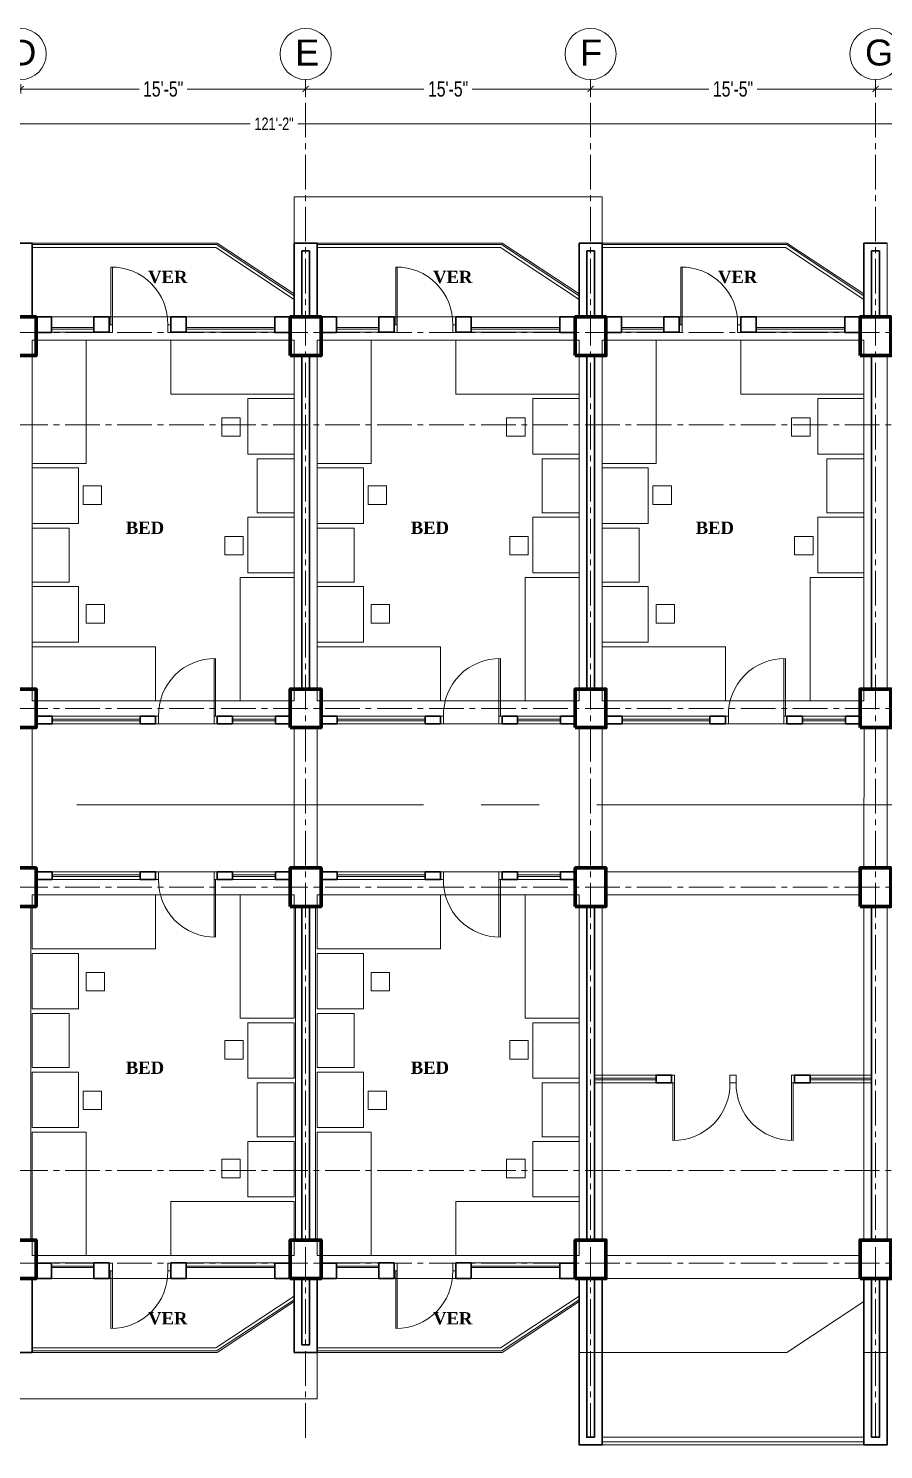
# Model space of a CAD drawing. Header units: feet. Extents: x 25261344 to 25389498, y 30010528 to 30074588.
# Drawn here: x 25379010 to 25379566, y 30072111 to 30073033 of the extents above; entities that cross this region are included whole.
import ezdxf

# ---------------------------------------------------------------- set-up
doc = ezdxf.new("R2010")
doc.units = ezdxf.units.FT
doc.header["$LTSCALE"] = 30
doc.header["$MEASUREMENT"] = 0
doc.header["$PDMODE"] = 32
doc.header["$PDSIZE"] = 15
doc.linetypes.add('CENTER2', pattern=[1.125, 0.75, -0.125, 0.125, -0.125])
doc.linetypes.add('DASHED', pattern=[0.75, 0.5, -0.25])
doc.layers.get('0').update_dxf_attribs({"lineweight": 5})
for name, color, linetype, lineweight in [('Column', 1, 'Continuous', 80), ('Dim-1', 7, 'Continuous', 9), ('Door', 32, 'Continuous', 5), ('Furnitures', 251, 'Continuous', 9), ('GRADE BEAM', 2, 'Continuous', 20), ('grid text', 252, 'CENTER2', 9), ('line 2', 7, 'Continuous', 13), ('rail', 224, 'Continuous', 9), ('TEXT', 7, 'Continuous', 18), ('WALL', 7, 'Continuous', 35), ('WIN', 142, 'Continuous', 20)]:
    doc.layers.add(name, color=color, linetype=linetype, lineweight=lineweight)
doc.styles.add('RomanS', font='swissl.ttf')
doc.styles.get("Standard").update_dxf_attribs({"font": 'timesbd.ttf'})
doc.styles.add('SWIS_LT', font='swisscl.ttf')
doc.dimstyles.new('dim-02', dxfattribs={"dimtxt": 8, "dimasz": 3, "dimexe": 3, "dimexo": 3, "dimgap": 2, "dimtad": 0, "dimdec": 0, "dimzin": 0, "dimdsep": 46, "dimlunit": 4, "dimtxsty": 'SWIS_LT', "dimblk": 'ARCHTICK', "dimcen": 2, "dimdle": 3, "dimclrd": 256, "dimclre": 256, "dimclrt": 256, "dimadec": 0, "dimazin": 0, "dimtfac": 1, "dimtdec": 0, "dimtix": 1, "dimtmove": 0, "dimatfit": 3, "dimfxl": 0, "dimfrac": 2, "dimtolj": 1, "dimtzin": 1, "dimlwd": -1, "dimarcsym": 0})

# ---------------------------------------------------------------- blocks, each defined once
blk = doc.blocks.new('FG')
at = {"layer": 'Door'}
for p, q in [((-2, -5), (-2, -42.39)), ((-1, -5), (-1, -42.39))]:
    blk.add_line(p, q, dxfattribs=at)
for points in [[(-40, 0), (-38, 0), (-38, -5), (-40, -5)], [(0, 0), (-2, 0), (-2, -5), (0, -5)]]:
    blk.add_lwpolyline(points, dxfattribs=at)
blk.add_arc((-1.44, -5.83), 36.57, 178.70538, 270.69047, dxfattribs=at)
blk = doc.blocks.new('_ArchTick')
at = {"color": 0, "linetype": 'ByBlock', "const_width": 0.15}
blk.add_lwpolyline([(-0.5, -0.5), (0.5, 0.5)], dxfattribs=at)
blk = doc.blocks.new('*D120')
at = {"lineweight": -2}
for p, q in [((25360161.96, 30072996.78), (25360161.96, 30072990.65)), ((25360346.96, 30072996.78), (25360346.96, 30072990.65))]:
    blk.add_line(p, q, dxfattribs=at)
for p, q in [((25360158.96, 30072993.65), (25360238.77, 30072993.65)), ((25360349.96, 30072993.65), (25360270.14, 30072993.65))]:
    blk.add_line(p, q)
at = {"layer": 'Defpoints', "color": 0}
for p in [(25360161.96, 30072999.78), (25360346.96, 30072999.78), (25360346.96, 30072993.65)]:
    blk.add_point(p, dxfattribs=at)
at = {"xscale": 4, "yscale": 4, "zscale": 4, "rotation": 180}
blk.add_blockref('_ArchTick', (25360161.96, 30072993.65), dxfattribs=at)
at = {"xscale": 4, "yscale": 4, "zscale": 4}
blk.add_blockref('_ArchTick', (25360346.96, 30072993.65), dxfattribs=at)
at = {"insert": (25360254.46, 30072993.65), "char_height": 10, "attachment_point": 5, "style": 'SWIS_LT'}
blk.add_mtext('\\A1;15\'-5"', dxfattribs=at)
blk = doc.blocks.new('*D125')
at = {"lineweight": -2}
for p, q in [((25360346.96, 30072996.78), (25360346.96, 30072990.65)), ((25360531.96, 30072996.78), (25360531.96, 30072990.65))]:
    blk.add_line(p, q, dxfattribs=at)
for p, q in [((25360343.96, 30072993.65), (25360423.77, 30072993.65)), ((25360534.96, 30072993.65), (25360455.14, 30072993.65))]:
    blk.add_line(p, q)
at = {"layer": 'Defpoints', "color": 0}
for p in [(25360346.96, 30072999.78), (25360531.96, 30072999.78), (25360531.96, 30072993.65)]:
    blk.add_point(p, dxfattribs=at)
at = {"xscale": 4, "yscale": 4, "zscale": 4, "rotation": 180}
blk.add_blockref('_ArchTick', (25360346.96, 30072993.65), dxfattribs=at)
at = {"xscale": 4, "yscale": 4, "zscale": 4}
blk.add_blockref('_ArchTick', (25360531.96, 30072993.65), dxfattribs=at)
at = {"insert": (25360439.46, 30072993.65), "char_height": 10, "attachment_point": 5, "style": 'SWIS_LT'}
blk.add_mtext('\\A1;15\'-5"', dxfattribs=at)
blk = doc.blocks.new('*D126')
at = {"lineweight": -2}
for p, q in [((25360531.96, 30072996.78), (25360531.96, 30072990.65)), ((25360716.96, 30072996.78), (25360716.96, 30072990.65))]:
    blk.add_line(p, q, dxfattribs=at)
for p, q in [((25360528.96, 30072993.65), (25360608.77, 30072993.65)), ((25360719.96, 30072993.65), (25360640.14, 30072993.65))]:
    blk.add_line(p, q)
at = {"layer": 'Defpoints', "color": 0}
for p in [(25360531.96, 30072999.78), (25360716.96, 30072999.78), (25360716.96, 30072993.65)]:
    blk.add_point(p, dxfattribs=at)
at = {"xscale": 4, "yscale": 4, "zscale": 4, "rotation": 180}
blk.add_blockref('_ArchTick', (25360531.96, 30072993.65), dxfattribs=at)
at = {"xscale": 4, "yscale": 4, "zscale": 4}
blk.add_blockref('_ArchTick', (25360716.96, 30072993.65), dxfattribs=at)
at = {"insert": (25360624.46, 30072993.65), "char_height": 10, "attachment_point": 5, "style": 'SWIS_LT'}
blk.add_mtext('\\A1;15\'-5"', dxfattribs=at)
blk = doc.blocks.new('*D127')
at = {"lineweight": -2}
for p, q in [((25360716.96, 30072996.78), (25360716.96, 30072990.65)), ((25360901.96, 30072996.78), (25360901.96, 30072990.65))]:
    blk.add_line(p, q, dxfattribs=at)
for p, q in [((25360713.96, 30072993.65), (25360793.77, 30072993.65)), ((25360904.96, 30072993.65), (25360825.14, 30072993.65))]:
    blk.add_line(p, q)
at = {"layer": 'Defpoints', "color": 0}
for p in [(25360716.96, 30072999.78), (25360901.96, 30072999.78), (25360901.96, 30072993.65)]:
    blk.add_point(p, dxfattribs=at)
at = {"xscale": 4, "yscale": 4, "zscale": 4, "rotation": 180}
blk.add_blockref('_ArchTick', (25360716.96, 30072993.65), dxfattribs=at)
at = {"xscale": 4, "yscale": 4, "zscale": 4}
blk.add_blockref('_ArchTick', (25360901.96, 30072993.65), dxfattribs=at)
at = {"insert": (25360809.46, 30072993.65), "char_height": 10, "attachment_point": 5, "style": 'SWIS_LT'}
blk.add_mtext('\\A1;15\'-5"', dxfattribs=at)
blk = doc.blocks.new('*D172')
at = {"layer": 'Defpoints', "color": 0}
for p in [(25379896.91, 30072971.12), (25378442.91, 30072893.7), (25379896.91, 30072785.7)]:
    blk.add_point(p, dxfattribs=at)
at = {"layer": 'Dim-1'}
for p, q in [((25378439.91, 30072971.12), (25379154.46, 30072971.12)), ((25379899.91, 30072971.12), (25379185.36, 30072971.12))]:
    blk.add_line(p, q, dxfattribs=at)
at = {"layer": 'Dim-1', "lineweight": -2}
for p, q in [((25378442.91, 30072961.12), (25378442.91, 30072974.12)), ((25379896.91, 30072961.12), (25379896.91, 30072974.12))]:
    blk.add_line(p, q, dxfattribs=at)
at = {"layer": 'Dim-1', "xscale": 3, "yscale": 3, "zscale": 3, "rotation": 180}
blk.add_blockref('_ArchTick', (25378442.91, 30072971.12), dxfattribs=at)
at = {"layer": 'Dim-1', "xscale": 3, "yscale": 3, "zscale": 3}
blk.add_blockref('_ArchTick', (25379896.91, 30072971.12), dxfattribs=at)
at = {"layer": 'Dim-1', "insert": (25379169.91, 30072971.12), "char_height": 8, "attachment_point": 5, "style": 'SWIS_LT'}
blk.add_mtext('\\A1;121\'-2"', dxfattribs=at)
blk = doc.blocks.new('*D173')
at = {"layer": 'Defpoints', "color": 0}
for p in [(25378627.91, 30072953.7), (25378398.11, 30072113.7), (25379367.91, 30072113.7)]:
    blk.add_point(p, dxfattribs=at)
at = {"layer": 'Dim-1', "lineweight": -2}
for p, q in [((25378408.11, 30072953.7), (25378395.11, 30072953.7)), ((25378408.11, 30072113.7), (25378395.11, 30072113.7))]:
    blk.add_line(p, q, dxfattribs=at)
at = {"layer": 'Dim-1'}
for p, q in [((25378398.11, 30072956.7), (25378398.11, 30072540.9)), ((25378398.11, 30072110.7), (25378398.11, 30072526.5))]:
    blk.add_line(p, q, dxfattribs=at)
at = {"layer": 'Dim-1', "xscale": 3, "yscale": 3, "zscale": 3}
for p, rotation in [((25378398.11, 30072953.7), 90), ((25378398.11, 30072113.7), 270)]:
    blk.add_blockref('_ArchTick', p, dxfattribs=dict(at, rotation=rotation))
at = {"layer": 'Dim-1', "insert": (25378398.11, 30072533.7), "char_height": 8, "attachment_point": 5, "rotation": 90, "style": 'SWIS_LT'}
blk.add_mtext("\\A1;70'", dxfattribs=at)
blk = doc.blocks.new('T B')
at = {"layer": 'GRADE BEAM'}
for points in [[(25352808.54, 30069446.57), (25352823.54, 30069446.57), (25352823.54, 30069398.57), (25352808.54, 30069398.57)], [(25352993.54, 30069446.57), (25353008.54, 30069446.57), (25353008.54, 30069398.57), (25352993.54, 30069398.57)], [(25353178.54, 30069446.57), (25353193.54, 30069446.57), (25353193.54, 30069398.57), (25353178.54, 30069398.57)], [(25353363.54, 30069446.57), (25353378.54, 30069446.57), (25353378.54, 30069398.57), (25353363.54, 30069398.57)], [(25352991.04, 30069398.57), (25352991.04, 30069383.57), (25352826.04, 30069383.57), (25352826.04, 30069398.57)], [(25353176.04, 30069398.57), (25353176.04, 30069383.57), (25353011.04, 30069383.57), (25353011.04, 30069398.57)], [(25353361.04, 30069398.57), (25353361.04, 30069383.57), (25353196.04, 30069383.57), (25353196.04, 30069398.57)], [(25352808.54, 30069373.57), (25352823.54, 30069373.57), (25352823.54, 30069157.07), (25352808.54, 30069157.07)], [(25352993.54, 30069373.57), (25353008.54, 30069373.57), (25353008.54, 30069157.07), (25352993.54, 30069157.07)], [(25353178.54, 30069373.57), (25353193.54, 30069373.57), (25353193.54, 30069157.07), (25353178.54, 30069157.07)], [(25353363.54, 30069373.57), (25353378.54, 30069373.57), (25353378.54, 30069157.07), (25353363.54, 30069157.07)], [(25352991.04, 30069149.57), (25352991.04, 30069134.57), (25352826.04, 30069134.57), (25352826.04, 30069149.57)], [(25353176.04, 30069149.57), (25353176.04, 30069134.57), (25353011.04, 30069134.57), (25353011.04, 30069149.57)], [(25353361.04, 30069149.57), (25353361.04, 30069134.57), (25353196.04, 30069134.57), (25353196.04, 30069149.57)], [(25352808.54, 30069132.07), (25352823.54, 30069132.07), (25352823.54, 30069041.07), (25352808.54, 30069041.07)], [(25352993.54, 30069132.07), (25353008.54, 30069132.07), (25353008.54, 30069041.07), (25352993.54, 30069041.07)], [(25353178.54, 30069132.07), (25353193.54, 30069132.07), (25353193.54, 30069041.07), (25353178.54, 30069041.07)], [(25353363.57, 30069132.07), (25353378.57, 30069132.07), (25353378.54, 30069041.07), (25353363.54, 30069041.07)], [(25352991.04, 30069038.57), (25352991.04, 30069023.57), (25352826.04, 30069023.57), (25352826.04, 30069038.57)], [(25353176.04, 30069038.57), (25353176.04, 30069023.57), (25353011.04, 30069023.57), (25353011.04, 30069038.57)], [(25353361.04, 30069038.57), (25353361.04, 30069023.57), (25353196.04, 30069023.57), (25353196.04, 30069038.57)], [(25352809.54, 30069016.07), (25352822.54, 30069016.07), (25352822.54, 30068799.57), (25352809.54, 30068799.57)], [(25352994.54, 30069016.07), (25353007.54, 30069016.07), (25353007.54, 30068799.57), (25352994.54, 30068799.57)], [(25353178.54, 30069016.07), (25353193.54, 30069016.07), (25353193.54, 30068799.57), (25353178.54, 30068799.57)], [(25353363.54, 30069016.07), (25353378.54, 30069016.07), (25353378.54, 30068799.57), (25353363.54, 30068799.57)], [(25352991.04, 30068789.57), (25352991.04, 30068774.57), (25352826.04, 30068774.57), (25352826.04, 30068789.57)], [(25353176.04, 30068789.57), (25353176.04, 30068774.57), (25353011.04, 30068774.57), (25353011.04, 30068789.57)], [(25353361.04, 30068789.57), (25353361.04, 30068774.57), (25353196.04, 30068774.57), (25353196.04, 30068789.57)], [(25352808.54, 30068774.57), (25352823.54, 30068774.57), (25352823.54, 30068726.57), (25352808.54, 30068726.57)], [(25352993.54, 30068774.57), (25353008.54, 30068774.57), (25353008.54, 30068726.57), (25352993.54, 30068726.57)], [(25353178.54, 30068774.57), (25353193.54, 30068774.57), (25353193.54, 30068726.57), (25353178.54, 30068726.57)], [(25353363.54, 30068774.57), (25353378.54, 30068774.57), (25353378.54, 30068726.57), (25353363.54, 30068726.57)]]:
    blk.add_lwpolyline(points, close=True, dxfattribs=at)
blk = doc.blocks.new('COL2')
at = {"layer": 'Column'}
for points in [[(532.5, -25), (552.5, -25), (552.5, 0), (532.5, 0)], [(717.5, -25), (737.5, -25), (737.5, 0), (717.5, 0)], [(902.5, -25), (922.5, -25), (922.5, 0), (902.5, 0)], [(1087.5, -25), (1107.5, -25), (1107.5, 0), (1087.5, 0)], [(532.5, -266.5), (552.5, -266.5), (552.5, -241.5), (532.5, -241.5)], [(717.5, -266.5), (737.5, -266.5), (737.5, -241.5), (717.5, -241.5)], [(902.5, -266.5), (922.5, -266.5), (922.5, -241.5), (902.5, -241.5)], [(1087.5, -266.5), (1107.5, -266.5), (1107.5, -241.5), (1087.5, -241.5)], [(532.5, -382.5), (552.5, -382.5), (552.5, -357.5), (532.5, -357.5)], [(717.5, -382.5), (737.5, -382.5), (737.5, -357.5), (717.5, -357.5)], [(902.5, -382.5), (922.5, -382.5), (922.5, -357.5), (902.5, -357.5)], [(1087.5, -382.5), (1107.5, -382.5), (1107.5, -357.5), (1087.5, -357.5)], [(532.5, -624), (552.5, -624), (552.5, -599), (532.5, -599)], [(717.5, -624), (737.5, -624), (737.5, -599), (717.5, -599)], [(902.5, -624), (922.5, -624), (922.5, -599), (902.5, -599)], [(1087.5, -624), (1107.5, -624), (1107.5, -599), (1087.5, -599)]]:
    blk.add_lwpolyline(points, close=True, dxfattribs=at)
at = {"layer": 'GRADE BEAM'}
blk.add_blockref('T B', (-25352273.54, -30069398.57), dxfattribs=at)
blk = doc.blocks.new('DGFGSDFG')
at = {"layer": 'grid text'}
for p, q in [((25360346.96, 30072118.41), (25360346.96, 30072999.78)), ((25360531.96, 30072118.41), (25360531.96, 30072999.78)), ((25360716.96, 30072118.41), (25360716.96, 30072999.78)), ((25361090.85, 30072835.7), (25359529.41, 30072835.7)), ((25361090.85, 30072775.7), (25359529.41, 30072775.7)), ((25361090.85, 30072591.7), (25359529.41, 30072591.7)), ((25361090.85, 30072475.7), (25359529.41, 30072475.7)), ((25361090.85, 30072291.7), (25359529.41, 30072291.7)), ((25361090.85, 30072231.7), (25359529.41, 30072231.7))]:
    blk.add_line(p, q, dxfattribs=at)
at = {"layer": 'grid text', "linetype": 'Continuous'}
for centre in [(25360161.96, 30073016.37), (25360346.96, 30073016.37), (25360531.96, 30073016.37), (25360716.96, 30073016.37)]:
    blk.add_circle(centre, 16.59, dxfattribs=at)
at = {"layer": 'grid text', "char_height": 16.842, "attachment_point": 1, "style": 'RomanS'}
for s, insert in [('{\\C256;D}', (25360155.15, 30073025.74)), ('{\\C256;E}', (25360340.15, 30073025.74)), ('{\\C256;F}', (25360525.15, 30073025.74)), ('{\\C256;G}', (25360710.15, 30073025.74))]:
    blk.add_mtext_dynamic_manual_height_columns(s, width=25.401, gutter_width=84.21, heights=[32.6], dxfattribs=dict(at, insert=insert))
for base, p1, p2, picture, middle in [((25360346.96, 30072993.65), (25360161.96, 30072999.78), (25360346.96, 30072999.78), '*D120', (25360254.46, 30072993.65)), ((25360531.96, 30072993.65), (25360346.96, 30072999.78), (25360531.96, 30072999.78), '*D125', (25360439.46, 30072993.65)), ((25360716.96, 30072993.65), (25360531.96, 30072999.78), (25360716.96, 30072999.78), '*D126', (25360624.46, 30072993.65)), ((25360901.96, 30072993.65), (25360716.96, 30072999.78), (25360901.96, 30072999.78), '*D127', (25360809.46, 30072993.65))]:
    dim = blk.add_linear_dim(base=base, p1=p1, p2=p2, dimstyle='dim-02', override={"dimtxt": 10, "dimtmove": 1, "dimfxl": 10})
    dim.commit()
    dim.dimension.update_dxf_attribs({"geometry": picture, "text_midpoint": middle})

msp = doc.modelspace()

# ---------------------------------------------------------------- linework, layer by layer
at = {"linetype": 'CENTER2', "ltscale": 10}
msp.add_line((25379941.94, 30072529.2), (25378319.29, 30072529.2), dxfattribs=at)
at = {"layer": 'Furnitures'}
for points in [[(25379012.91, 30072750.7), (25379012.91, 30072830.7), (25379047.91, 30072830.7), (25379047.91, 30072750.7)], [(25379102.91, 30072830.7), (25379182.91, 30072830.7), (25379182.91, 30072795.7), (25379102.91, 30072795.7)], [(25379197.91, 30072750.7), (25379197.91, 30072830.7), (25379232.91, 30072830.7), (25379232.91, 30072750.7)], [(25379287.91, 30072830.7), (25379367.91, 30072830.7), (25379367.91, 30072795.7), (25379287.91, 30072795.7)], [(25379382.91, 30072750.7), (25379382.91, 30072830.7), (25379417.91, 30072830.7), (25379417.91, 30072750.7)], [(25379472.91, 30072830.7), (25379552.91, 30072830.7), (25379552.91, 30072795.7), (25379472.91, 30072795.7)], [(25379182.91, 30072792.7), (25379152.91, 30072792.7), (25379152.91, 30072756.7), (25379182.91, 30072756.7)], [(25379367.91, 30072792.7), (25379337.91, 30072792.7), (25379337.91, 30072756.7), (25379367.91, 30072756.7)], [(25379552.91, 30072792.7), (25379522.91, 30072792.7), (25379522.91, 30072756.7), (25379552.91, 30072756.7)], [(25379135.9, 30072780.31), (25379147.9, 30072780.31), (25379147.9, 30072768.31), (25379135.9, 30072768.31)], [(25379320.9, 30072780.31), (25379332.9, 30072780.31), (25379332.9, 30072768.31), (25379320.9, 30072768.31)], [(25379505.9, 30072780.31), (25379517.9, 30072780.31), (25379517.9, 30072768.31), (25379505.9, 30072768.31)], [(25379012.91, 30072711.7), (25379042.91, 30072711.7), (25379042.91, 30072747.7), (25379012.91, 30072747.7)], [(25379182.91, 30072718.7), (25379158.91, 30072718.7), (25379158.91, 30072753.7), (25379182.91, 30072753.7)], [(25379197.91, 30072711.7), (25379227.91, 30072711.7), (25379227.91, 30072747.7), (25379197.91, 30072747.7)], [(25379367.91, 30072718.7), (25379343.91, 30072718.7), (25379343.91, 30072753.7), (25379367.91, 30072753.7)], [(25379382.91, 30072711.7), (25379412.91, 30072711.7), (25379412.91, 30072747.7), (25379382.91, 30072747.7)], [(25379552.91, 30072718.7), (25379528.91, 30072718.7), (25379528.91, 30072753.7), (25379552.91, 30072753.7)], [(25379057.93, 30072724.08), (25379045.93, 30072724.08), (25379045.93, 30072736.08), (25379057.93, 30072736.08)], [(25379242.93, 30072724.08), (25379230.93, 30072724.08), (25379230.93, 30072736.08), (25379242.93, 30072736.08)], [(25379427.93, 30072724.08), (25379415.93, 30072724.08), (25379415.93, 30072736.08), (25379427.93, 30072736.08)], [(25379182.91, 30072715.7), (25379152.91, 30072715.7), (25379152.91, 30072679.7), (25379182.91, 30072679.7)], [(25379367.91, 30072715.7), (25379337.91, 30072715.7), (25379337.91, 30072679.7), (25379367.91, 30072679.7)], [(25379552.91, 30072715.7), (25379522.91, 30072715.7), (25379522.91, 30072679.7), (25379552.91, 30072679.7)], [(25379012.91, 30072708.7), (25379036.91, 30072708.7), (25379036.91, 30072673.7), (25379012.91, 30072673.7)], [(25379012.91, 30072708.7), (25379036.91, 30072708.7), (25379036.91, 30072673.7), (25379012.91, 30072673.7)], [(25379137.89, 30072703.31), (25379149.89, 30072703.31), (25379149.89, 30072691.31), (25379137.89, 30072691.31)], [(25379197.91, 30072708.7), (25379221.91, 30072708.7), (25379221.91, 30072673.7), (25379197.91, 30072673.7)], [(25379197.91, 30072708.7), (25379221.91, 30072708.7), (25379221.91, 30072673.7), (25379197.91, 30072673.7)], [(25379322.89, 30072703.31), (25379334.89, 30072703.31), (25379334.89, 30072691.31), (25379322.89, 30072691.31)], [(25379382.91, 30072708.7), (25379406.91, 30072708.7), (25379406.91, 30072673.7), (25379382.91, 30072673.7)], [(25379507.89, 30072703.31), (25379519.89, 30072703.31), (25379519.89, 30072691.31), (25379507.89, 30072691.31)], [(25379182.91, 30072676.7), (25379182.91, 30072596.7), (25379147.91, 30072596.7), (25379147.91, 30072676.7)], [(25379367.91, 30072676.7), (25379367.91, 30072596.7), (25379332.91, 30072596.7), (25379332.91, 30072676.7)], [(25379552.91, 30072676.7), (25379552.91, 30072596.7), (25379517.91, 30072596.7), (25379517.91, 30072676.7)], [(25379012.91, 30072634.7), (25379042.91, 30072634.7), (25379042.91, 30072670.7), (25379012.91, 30072670.7)], [(25379197.91, 30072634.7), (25379227.91, 30072634.7), (25379227.91, 30072670.7), (25379197.91, 30072670.7)], [(25379382.91, 30072634.7), (25379412.91, 30072634.7), (25379412.91, 30072670.7), (25379382.91, 30072670.7)], [(25379059.92, 30072647.08), (25379047.92, 30072647.08), (25379047.92, 30072659.08), (25379059.92, 30072659.08)], [(25379244.92, 30072647.08), (25379232.92, 30072647.08), (25379232.92, 30072659.08), (25379244.92, 30072659.08)], [(25379429.92, 30072647.08), (25379417.92, 30072647.08), (25379417.92, 30072659.08), (25379429.92, 30072659.08)], [(25379092.91, 30072596.7), (25379012.91, 30072596.7), (25379012.91, 30072631.7), (25379092.91, 30072631.7)], [(25379277.91, 30072596.7), (25379197.91, 30072596.7), (25379197.91, 30072631.7), (25379277.91, 30072631.7)], [(25379462.91, 30072596.7), (25379382.91, 30072596.7), (25379382.91, 30072631.7), (25379462.91, 30072631.7)], [(25379092.91, 30072470.7), (25379012.91, 30072470.7), (25379012.91, 30072435.7), (25379092.91, 30072435.7)], [(25379182.91, 30072390.7), (25379182.91, 30072470.7), (25379147.91, 30072470.7), (25379147.91, 30072390.7)], [(25379277.91, 30072470.7), (25379197.91, 30072470.7), (25379197.91, 30072435.7), (25379277.91, 30072435.7)], [(25379367.91, 30072390.7), (25379367.91, 30072470.7), (25379332.91, 30072470.7), (25379332.91, 30072390.7)], [(25379012.91, 30072432.7), (25379042.91, 30072432.7), (25379042.91, 30072396.7), (25379012.91, 30072396.7)], [(25379197.91, 30072432.7), (25379227.91, 30072432.7), (25379227.91, 30072396.7), (25379197.91, 30072396.7)], [(25379059.92, 30072420.31), (25379047.92, 30072420.31), (25379047.92, 30072408.31), (25379059.92, 30072408.31)], [(25379244.92, 30072420.31), (25379232.92, 30072420.31), (25379232.92, 30072408.31), (25379244.92, 30072408.31)], [(25379012.91, 30072358.7), (25379036.91, 30072358.7), (25379036.91, 30072393.7), (25379012.91, 30072393.7)], [(25379012.91, 30072358.7), (25379036.91, 30072358.7), (25379036.91, 30072393.7), (25379012.91, 30072393.7)], [(25379182.91, 30072351.7), (25379152.91, 30072351.7), (25379152.91, 30072387.7), (25379182.91, 30072387.7)], [(25379197.91, 30072358.7), (25379221.91, 30072358.7), (25379221.91, 30072393.7), (25379197.91, 30072393.7)], [(25379197.91, 30072358.7), (25379221.91, 30072358.7), (25379221.91, 30072393.7), (25379197.91, 30072393.7)], [(25379367.91, 30072351.7), (25379337.91, 30072351.7), (25379337.91, 30072387.7), (25379367.91, 30072387.7)], [(25379137.89, 30072364.08), (25379149.89, 30072364.08), (25379149.89, 30072376.08), (25379137.89, 30072376.08)], [(25379322.89, 30072364.08), (25379334.89, 30072364.08), (25379334.89, 30072376.08), (25379322.89, 30072376.08)], [(25379012.91, 30072355.7), (25379042.91, 30072355.7), (25379042.91, 30072319.7), (25379012.91, 30072319.7)], [(25379197.91, 30072355.7), (25379227.91, 30072355.7), (25379227.91, 30072319.7), (25379197.91, 30072319.7)], [(25379057.93, 30072343.31), (25379045.93, 30072343.31), (25379045.93, 30072331.31), (25379057.93, 30072331.31)], [(25379182.91, 30072348.7), (25379158.91, 30072348.7), (25379158.91, 30072313.7), (25379182.91, 30072313.7)], [(25379242.93, 30072343.31), (25379230.93, 30072343.31), (25379230.93, 30072331.31), (25379242.93, 30072331.31)], [(25379367.91, 30072348.7), (25379343.91, 30072348.7), (25379343.91, 30072313.7), (25379367.91, 30072313.7)], [(25379012.91, 30072316.7), (25379012.91, 30072236.7), (25379047.91, 30072236.7), (25379047.91, 30072316.7)], [(25379197.91, 30072316.7), (25379197.91, 30072236.7), (25379232.91, 30072236.7), (25379232.91, 30072316.7)], [(25379182.91, 30072274.7), (25379152.91, 30072274.7), (25379152.91, 30072310.7), (25379182.91, 30072310.7)], [(25379367.91, 30072274.7), (25379337.91, 30072274.7), (25379337.91, 30072310.7), (25379367.91, 30072310.7)], [(25379135.9, 30072287.08), (25379147.9, 30072287.08), (25379147.9, 30072299.08), (25379135.9, 30072299.08)], [(25379320.9, 30072287.08), (25379332.9, 30072287.08), (25379332.9, 30072299.08), (25379320.9, 30072299.08)], [(25379102.91, 30072236.7), (25379182.91, 30072236.7), (25379182.91, 30072271.7), (25379102.91, 30072271.7)], [(25379287.91, 30072236.7), (25379367.91, 30072236.7), (25379367.91, 30072271.7), (25379287.91, 30072271.7)]]:
    msp.add_lwpolyline(points, close=True, dxfattribs=at)
at = {"layer": 'line 2'}
for p, q in [((25379012.91, 30072893.7), (25379132.91, 30072893.7)), ((25379182.91, 30072860.7), (25379132.91, 30072893.7)), ((25379197.91, 30072893.7), (25379317.91, 30072893.7)), ((25379367.91, 30072860.7), (25379317.91, 30072893.7)), ((25379382.91, 30072893.7), (25379502.91, 30072893.7)), ((25379552.91, 30072860.7), (25379502.91, 30072893.7)), ((25379182.91, 30072206.7), (25379132.91, 30072173.7)), ((25379367.91, 30072206.7), (25379317.91, 30072173.7)), ((25379012.91, 30072173.7), (25379132.91, 30072173.7)), ((25379197.91, 30072173.7), (25379317.91, 30072173.7)), ((25379567.91, 30072113.7), (25379367.91, 30072113.7))]:
    msp.add_line(p, q, dxfattribs=at)
at = {"layer": 'line 2', "linetype": 'DASHED', "ltscale": 20}
for p in [(25379552.91, 30072206.7), (25379382.91, 30072173.7)]:
    msp.add_line(p, (25379502.91, 30072173.7), dxfattribs=at)
for points in [[(25379182.91, 30072893.7), (25379182.91, 30072923.7), (25379382.91, 30072923.7), (25379382.91, 30072893.7)], [(25379197.91, 30072173.7), (25379197.91, 30072143.7), (25378997.91, 30072143.7), (25378997.91, 30072173.7)]]:
    msp.add_lwpolyline(points, dxfattribs=at)
at = {"layer": 'rail'}
for p, q in [((25379132.61, 30072892.7), (25379012.91, 30072892.7)), ((25379132.01, 30072890.7), (25379012.91, 30072890.7)), ((25379182.91, 30072857.1), (25379132.01, 30072890.7)), ((25379182.91, 30072859.5), (25379132.61, 30072892.7)), ((25379317.61, 30072892.7), (25379197.91, 30072892.7)), ((25379317.01, 30072890.7), (25379197.91, 30072890.7)), ((25379367.91, 30072857.1), (25379317.01, 30072890.7)), ((25379367.91, 30072859.5), (25379317.61, 30072892.7)), ((25379502.61, 30072892.7), (25379382.91, 30072892.7)), ((25379502.01, 30072890.7), (25379382.91, 30072890.7)), ((25379552.91, 30072857.1), (25379502.01, 30072890.7)), ((25379552.91, 30072859.5), (25379502.61, 30072892.7)), ((25379182.91, 30072210.29), (25379132.01, 30072176.7)), ((25379182.91, 30072207.9), (25379132.61, 30072174.7)), ((25379367.91, 30072210.29), (25379317.01, 30072176.7)), ((25379367.91, 30072207.9), (25379317.61, 30072174.7)), ((25379132.01, 30072176.7), (25379012.91, 30072176.7)), ((25379317.01, 30072176.7), (25379197.91, 30072176.7)), ((25379132.61, 30072174.7), (25379012.91, 30072174.7)), ((25379317.61, 30072174.7), (25379197.91, 30072174.7)), ((25379552.91, 30072118.7), (25379382.91, 30072118.7)), ((25379552.91, 30072115.7), (25379382.91, 30072115.7))]:
    msp.add_line(p, q, dxfattribs=at)
at = {"layer": 'WALL', "ltscale": 10}
for p, q in [((25378997.91, 30072893.7), (25379012.91, 30072893.7)), ((25379012.91, 30072845.7), (25379012.91, 30072893.7)), ((25379182.91, 30072845.7), (25379182.91, 30072893.7)), ((25379182.91, 30072893.7), (25379197.91, 30072893.7)), ((25379187.91, 30072845.7), (25379187.91, 30072888.7)), ((25379187.91, 30072888.7), (25379192.91, 30072888.7)), ((25379192.91, 30072845.7), (25379192.91, 30072888.7)), ((25379197.91, 30072845.7), (25379197.91, 30072893.7)), ((25379367.91, 30072845.7), (25379367.91, 30072893.7)), ((25379367.91, 30072893.7), (25379382.91, 30072893.7)), ((25379372.91, 30072845.7), (25379372.91, 30072888.7)), ((25379372.91, 30072888.7), (25379377.91, 30072888.7)), ((25379377.91, 30072845.7), (25379377.91, 30072888.7)), ((25379382.91, 30072845.7), (25379382.91, 30072893.7)), ((25379552.91, 30072845.7), (25379552.91, 30072893.7)), ((25379567.91, 30072893.7), (25379552.91, 30072893.7)), ((25379557.91, 30072845.7), (25379557.91, 30072888.7)), ((25379562.91, 30072888.7), (25379557.91, 30072888.7)), ((25379562.91, 30072845.7), (25379562.91, 30072888.7)), ((25379052.91, 30072845.82), (25379062.91, 30072845.82)), ((25379102.91, 30072835.82), (25379102.91, 30072845.82)), ((25379112.91, 30072845.82), (25379102.91, 30072845.82)), ((25379112.91, 30072835.82), (25379112.91, 30072845.82)), ((25379237.91, 30072845.82), (25379247.91, 30072845.82)), ((25379287.91, 30072835.82), (25379287.91, 30072845.82)), ((25379297.91, 30072845.82), (25379287.91, 30072845.82)), ((25379297.91, 30072835.82), (25379297.91, 30072845.82)), ((25379422.91, 30072845.82), (25379432.91, 30072845.82)), ((25379472.91, 30072835.82), (25379472.91, 30072845.82)), ((25379482.91, 30072845.82), (25379472.91, 30072845.82)), ((25379482.91, 30072835.82), (25379482.91, 30072845.82)), ((25379052.91, 30072835.82), (25379062.91, 30072835.82)), ((25379102.91, 30072835.82), (25379112.91, 30072835.82)), ((25379237.91, 30072835.82), (25379247.91, 30072835.82)), ((25379287.91, 30072835.82), (25379297.91, 30072835.82)), ((25379422.91, 30072835.82), (25379432.91, 30072835.82)), ((25379472.91, 30072835.82), (25379482.91, 30072835.82)), ((25379187.91, 30072604.2), (25379187.91, 30072820.7)), ((25379192.91, 30072604.2), (25379192.91, 30072820.7)), ((25379372.91, 30072604.2), (25379372.91, 30072820.7)), ((25379377.91, 30072604.2), (25379377.91, 30072820.7)), ((25379557.91, 30072604.2), (25379557.91, 30072820.7)), ((25379025.91, 30072586.7), (25379015.41, 30072586.7)), ((25379025.91, 30072581.7), (25379015.41, 30072581.7)), ((25379025.91, 30072581.7), (25379025.91, 30072586.7)), ((25379082.91, 30072581.7), (25379082.91, 30072586.7)), ((25379082.91, 30072586.7), (25379092.91, 30072586.7)), ((25379092.91, 30072581.7), (25379082.91, 30072581.7)), ((25379092.91, 30072581.7), (25379092.91, 30072586.7)), ((25379142.91, 30072586.7), (25379132.91, 30072586.7)), ((25379142.91, 30072581.7), (25379132.91, 30072581.7)), ((25379170.91, 30072586.7), (25379180.41, 30072586.7)), ((25379170.91, 30072581.7), (25379180.41, 30072581.7)), ((25379210.91, 30072586.7), (25379200.41, 30072586.7)), ((25379210.91, 30072581.7), (25379200.41, 30072581.7)), ((25379210.91, 30072581.7), (25379210.91, 30072586.7)), ((25379267.91, 30072581.7), (25379267.91, 30072586.7)), ((25379267.91, 30072586.7), (25379277.91, 30072586.7)), ((25379277.91, 30072581.7), (25379267.91, 30072581.7)), ((25379277.91, 30072581.7), (25379277.91, 30072586.7)), ((25379327.91, 30072586.7), (25379317.91, 30072586.7)), ((25379327.91, 30072581.7), (25379317.91, 30072581.7)), ((25379355.91, 30072586.7), (25379365.41, 30072586.7)), ((25379355.91, 30072581.7), (25379365.41, 30072581.7)), ((25379395.91, 30072586.7), (25379385.41, 30072586.7)), ((25379395.91, 30072581.7), (25379385.41, 30072581.7)), ((25379395.91, 30072581.7), (25379395.91, 30072586.7)), ((25379452.91, 30072581.7), (25379452.91, 30072586.7)), ((25379452.91, 30072586.7), (25379462.91, 30072586.7)), ((25379462.91, 30072581.7), (25379452.91, 30072581.7)), ((25379462.91, 30072581.7), (25379462.91, 30072586.7)), ((25379512.91, 30072586.7), (25379502.91, 30072586.7)), ((25379512.91, 30072581.7), (25379502.91, 30072581.7)), ((25379540.91, 30072586.7), (25379550.41, 30072586.7)), ((25379540.91, 30072581.7), (25379550.41, 30072581.7)), ((25379025.91, 30072485.7), (25379015.41, 30072485.7)), ((25379025.91, 30072480.7), (25379015.41, 30072480.7)), ((25379025.91, 30072485.7), (25379025.91, 30072480.7)), ((25379082.91, 30072485.7), (25379082.91, 30072480.7)), ((25379092.91, 30072485.7), (25379082.91, 30072485.7)), ((25379082.91, 30072480.7), (25379092.91, 30072480.7)), ((25379092.91, 30072485.7), (25379092.91, 30072480.7)), ((25379142.91, 30072485.7), (25379132.91, 30072485.7)), ((25379142.91, 30072480.7), (25379132.91, 30072480.7)), ((25379170.91, 30072485.7), (25379180.41, 30072485.7)), ((25379170.91, 30072480.7), (25379180.41, 30072480.7)), ((25379210.91, 30072485.7), (25379200.41, 30072485.7)), ((25379210.91, 30072480.7), (25379200.41, 30072480.7)), ((25379210.91, 30072485.7), (25379210.91, 30072480.7)), ((25379267.91, 30072485.7), (25379267.91, 30072480.7)), ((25379277.91, 30072485.7), (25379267.91, 30072485.7)), ((25379267.91, 30072480.7), (25379277.91, 30072480.7)), ((25379277.91, 30072485.7), (25379277.91, 30072480.7)), ((25379327.91, 30072485.7), (25379317.91, 30072485.7)), ((25379327.91, 30072480.7), (25379317.91, 30072480.7)), ((25379355.91, 30072485.7), (25379365.41, 30072485.7)), ((25379355.91, 30072480.7), (25379365.41, 30072480.7)), ((25379187.91, 30072463.2), (25379187.91, 30072246.7)), ((25379192.91, 30072463.2), (25379192.91, 30072246.7)), ((25379372.91, 30072463.2), (25379372.91, 30072246.7)), ((25379377.91, 30072463.2), (25379377.91, 30072246.7)), ((25379557.91, 30072463.2), (25379557.91, 30072246.7)), ((25379052.91, 30072231.82), (25379062.91, 30072231.82)), ((25379102.91, 30072231.82), (25379102.91, 30072221.82)), ((25379102.91, 30072231.82), (25379112.91, 30072231.82)), ((25379112.91, 30072231.82), (25379112.91, 30072221.82)), ((25379237.91, 30072231.82), (25379247.91, 30072231.82)), ((25379287.91, 30072231.82), (25379287.91, 30072221.82)), ((25379287.91, 30072231.82), (25379297.91, 30072231.82)), ((25379297.91, 30072231.82), (25379297.91, 30072221.82)), ((25379012.91, 30072221.7), (25379012.91, 30072173.7)), ((25379052.91, 30072221.82), (25379062.91, 30072221.82)), ((25379112.91, 30072221.82), (25379102.91, 30072221.82)), ((25379182.91, 30072221.7), (25379182.91, 30072173.7)), ((25379187.91, 30072221.7), (25379187.91, 30072178.7)), ((25379192.91, 30072221.7), (25379192.91, 30072178.7)), ((25379197.91, 30072221.7), (25379197.91, 30072173.7)), ((25379237.91, 30072221.82), (25379247.91, 30072221.82)), ((25379297.91, 30072221.82), (25379287.91, 30072221.82)), ((25379187.91, 30072178.7), (25379192.91, 30072178.7)), ((25378997.91, 30072173.7), (25379012.91, 30072173.7)), ((25379182.91, 30072173.7), (25379197.91, 30072173.7))]:
    msp.add_line(p, q, dxfattribs=at)
for points in [[(25379015.41, 30072845.7), (25379025.41, 30072845.7), (25379025.41, 30072835.7), (25379015.41, 30072835.7)], [(25379170.41, 30072845.7), (25379180.41, 30072845.7), (25379180.41, 30072835.7), (25379170.41, 30072835.7)], [(25379200.41, 30072845.7), (25379210.41, 30072845.7), (25379210.41, 30072835.7), (25379200.41, 30072835.7)], [(25379355.41, 30072845.7), (25379365.41, 30072845.7), (25379365.41, 30072835.7), (25379355.41, 30072835.7)], [(25379385.41, 30072845.7), (25379395.41, 30072845.7), (25379395.41, 30072835.7), (25379385.41, 30072835.7)], [(25379540.41, 30072845.7), (25379550.41, 30072845.7), (25379550.41, 30072835.7), (25379540.41, 30072835.7)], [(25379427.91, 30072353.7), (25379417.91, 30072353.7), (25379417.91, 30072348.7), (25379427.91, 30072348.7)], [(25379507.91, 30072348.7), (25379507.91, 30072353.7), (25379517.91, 30072353.7), (25379517.91, 30072348.7)], [(25379015.41, 30072231.7), (25379025.41, 30072231.7), (25379025.41, 30072221.7), (25379015.41, 30072221.7)], [(25379170.41, 30072231.7), (25379180.41, 30072231.7), (25379180.41, 30072221.7), (25379170.41, 30072221.7)], [(25379200.41, 30072231.7), (25379210.41, 30072231.7), (25379210.41, 30072221.7), (25379200.41, 30072221.7)], [(25379355.41, 30072231.7), (25379365.41, 30072231.7), (25379365.41, 30072221.7), (25379355.41, 30072221.7)]]:
    msp.add_lwpolyline(points, close=True, dxfattribs=at)
for points in [[(25379052.91, 30072835.82), (25379052.91, 30072845.82)], [(25379062.91, 30072835.82), (25379062.91, 30072845.82)], [(25379237.91, 30072835.82), (25379237.91, 30072845.82)], [(25379247.91, 30072835.82), (25379247.91, 30072845.82)], [(25379422.91, 30072835.82), (25379422.91, 30072845.82)], [(25379432.91, 30072835.82), (25379432.91, 30072845.82)], [(25379132.91, 30072581.7), (25379132.91, 30072586.7)], [(25379142.91, 30072581.7), (25379142.91, 30072586.7)], [(25379170.91, 30072581.7), (25379170.91, 30072586.7)], [(25379317.91, 30072581.7), (25379317.91, 30072586.7)], [(25379327.91, 30072581.7), (25379327.91, 30072586.7)], [(25379355.91, 30072581.7), (25379355.91, 30072586.7)], [(25379502.91, 30072581.7), (25379502.91, 30072586.7)], [(25379512.91, 30072581.7), (25379512.91, 30072586.7)], [(25379540.91, 30072581.7), (25379540.91, 30072586.7)], [(25379132.91, 30072485.7), (25379132.91, 30072480.7)], [(25379142.91, 30072485.7), (25379142.91, 30072480.7)], [(25379170.91, 30072485.7), (25379170.91, 30072480.7)], [(25379317.91, 30072485.7), (25379317.91, 30072480.7)], [(25379327.91, 30072485.7), (25379327.91, 30072480.7)], [(25379355.91, 30072485.7), (25379355.91, 30072480.7)], [(25379052.91, 30072231.82), (25379052.91, 30072221.82)], [(25379062.91, 30072231.82), (25379062.91, 30072221.82)], [(25379237.91, 30072231.82), (25379237.91, 30072221.82)], [(25379247.91, 30072231.82), (25379247.91, 30072221.82)], [(25379382.91, 30072221.7), (25379382.91, 30072113.7), (25379367.91, 30072113.7), (25379367.91, 30072221.7)], [(25379377.91, 30072221.7), (25379377.91, 30072118.7), (25379372.91, 30072118.7), (25379372.91, 30072221.7)], [(25379552.91, 30072221.7), (25379552.91, 30072113.7), (25379567.91, 30072113.7), (25379567.91, 30072221.7)], [(25379557.91, 30072221.7), (25379557.91, 30072118.7), (25379562.91, 30072118.7), (25379562.91, 30072221.7)]]:
    msp.add_lwpolyline(points, dxfattribs=at)
at = {"layer": 'WIN'}
for p, q in [((25379052.91, 30072845.82), (25379022.91, 30072845.82)), ((25379052.91, 30072838.82), (25379025.41, 30072838.82)), ((25379112.91, 30072845.82), (25379172.91, 30072845.82)), ((25379112.91, 30072838.82), (25379170.41, 30072838.82)), ((25379237.91, 30072845.82), (25379207.91, 30072845.82)), ((25379237.91, 30072838.82), (25379210.41, 30072838.82)), ((25379297.91, 30072845.82), (25379357.91, 30072845.82)), ((25379297.91, 30072838.82), (25379355.41, 30072838.82)), ((25379422.91, 30072845.82), (25379392.91, 30072845.82)), ((25379422.91, 30072838.82), (25379395.41, 30072838.82)), ((25379482.91, 30072845.82), (25379542.91, 30072845.82)), ((25379482.91, 30072838.82), (25379540.41, 30072838.82)), ((25379052.91, 30072835.82), (25379022.91, 30072835.82)), ((25379052.91, 30072837.82), (25379025.41, 30072837.82)), ((25379112.91, 30072837.82), (25379170.41, 30072837.82)), ((25379112.91, 30072835.82), (25379172.91, 30072835.82)), ((25379237.91, 30072835.82), (25379207.91, 30072835.82)), ((25379237.91, 30072837.82), (25379210.41, 30072837.82)), ((25379297.91, 30072837.82), (25379355.41, 30072837.82)), ((25379297.91, 30072835.82), (25379357.91, 30072835.82)), ((25379422.91, 30072835.82), (25379392.91, 30072835.82)), ((25379422.91, 30072837.82), (25379395.41, 30072837.82)), ((25379482.91, 30072837.82), (25379540.41, 30072837.82)), ((25379482.91, 30072835.82), (25379542.91, 30072835.82)), ((25379082.91, 30072586.7), (25379025.91, 30072586.7)), ((25379082.91, 30072584.7), (25379025.91, 30072584.7)), ((25379082.91, 30072583.7), (25379025.91, 30072583.7)), ((25379082.91, 30072581.7), (25379025.91, 30072581.7)), ((25379142.91, 30072586.7), (25379170.91, 30072586.7)), ((25379142.91, 30072584.7), (25379170.91, 30072584.7)), ((25379142.91, 30072583.7), (25379170.91, 30072583.7)), ((25379142.91, 30072581.7), (25379170.91, 30072581.7)), ((25379267.91, 30072586.7), (25379210.91, 30072586.7)), ((25379267.91, 30072584.7), (25379210.91, 30072584.7)), ((25379267.91, 30072583.7), (25379210.91, 30072583.7)), ((25379267.91, 30072581.7), (25379210.91, 30072581.7)), ((25379327.91, 30072586.7), (25379355.91, 30072586.7)), ((25379327.91, 30072584.7), (25379355.91, 30072584.7)), ((25379327.91, 30072583.7), (25379355.91, 30072583.7)), ((25379327.91, 30072581.7), (25379355.91, 30072581.7)), ((25379452.91, 30072586.7), (25379395.91, 30072586.7)), ((25379452.91, 30072584.7), (25379395.91, 30072584.7)), ((25379452.91, 30072583.7), (25379395.91, 30072583.7)), ((25379452.91, 30072581.7), (25379395.91, 30072581.7)), ((25379512.91, 30072586.7), (25379540.91, 30072586.7)), ((25379512.91, 30072584.7), (25379540.91, 30072584.7)), ((25379512.91, 30072583.7), (25379540.91, 30072583.7)), ((25379512.91, 30072581.7), (25379540.91, 30072581.7)), ((25379082.91, 30072485.7), (25379025.91, 30072485.7)), ((25379082.91, 30072483.7), (25379025.91, 30072483.7)), ((25379082.91, 30072482.7), (25379025.91, 30072482.7)), ((25379082.91, 30072480.7), (25379025.91, 30072480.7)), ((25379142.91, 30072485.7), (25379170.91, 30072485.7)), ((25379142.91, 30072483.7), (25379170.91, 30072483.7)), ((25379142.91, 30072482.7), (25379170.91, 30072482.7)), ((25379142.91, 30072480.7), (25379170.91, 30072480.7)), ((25379267.91, 30072485.7), (25379210.91, 30072485.7)), ((25379267.91, 30072483.7), (25379210.91, 30072483.7)), ((25379267.91, 30072482.7), (25379210.91, 30072482.7)), ((25379267.91, 30072480.7), (25379210.91, 30072480.7)), ((25379327.91, 30072485.7), (25379355.91, 30072485.7)), ((25379327.91, 30072483.7), (25379355.91, 30072483.7)), ((25379327.91, 30072482.7), (25379355.91, 30072482.7)), ((25379327.91, 30072480.7), (25379355.91, 30072480.7)), ((25379417.91, 30072353.7), (25379377.91, 30072353.7)), ((25379417.91, 30072351.7), (25379377.91, 30072351.7)), ((25379417.91, 30072350.7), (25379377.91, 30072350.7)), ((25379517.91, 30072353.7), (25379557.91, 30072353.7)), ((25379517.91, 30072351.7), (25379557.91, 30072351.7)), ((25379517.91, 30072350.7), (25379557.91, 30072350.7)), ((25379417.91, 30072348.7), (25379377.91, 30072348.7)), ((25379517.91, 30072348.7), (25379557.91, 30072348.7)), ((25379052.91, 30072231.82), (25379022.91, 30072231.82)), ((25379112.91, 30072231.82), (25379172.91, 30072231.82)), ((25379237.91, 30072231.82), (25379207.91, 30072231.82)), ((25379297.91, 30072231.82), (25379357.91, 30072231.82)), ((25379052.91, 30072221.82), (25379022.91, 30072221.82)), ((25379052.91, 30072229.82), (25379025.41, 30072229.82)), ((25379052.91, 30072228.82), (25379025.41, 30072228.82)), ((25379112.91, 30072229.82), (25379170.41, 30072229.82)), ((25379112.91, 30072228.82), (25379170.41, 30072228.82)), ((25379112.91, 30072221.82), (25379172.91, 30072221.82)), ((25379237.91, 30072221.82), (25379207.91, 30072221.82)), ((25379237.91, 30072229.82), (25379210.41, 30072229.82)), ((25379237.91, 30072228.82), (25379210.41, 30072228.82)), ((25379297.91, 30072229.82), (25379355.41, 30072229.82)), ((25379297.91, 30072228.82), (25379355.41, 30072228.82)), ((25379297.91, 30072221.82), (25379357.91, 30072221.82))]:
    msp.add_line(p, q, dxfattribs=at)

# ---------------------------------------------------------------- block references
msp.add_blockref('DGFGSDFG', (18843.45, 0))
at = {"layer": 'Dim-1'}
msp.add_blockref('COL2', (25378462.91, 30072845.7), dxfattribs=at)
at = {"layer": 'Door', "color": 2, "rotation": 180}
for p in [(25379062.91, 30072835.7), (25379247.91, 30072835.7), (25379432.91, 30072835.7)]:
    msp.add_blockref('FG', p, dxfattribs=at)
at = {"layer": 'Door', "color": 2, "xscale": -1, "rotation": 180}
for p in [(25379132.91, 30072581.7), (25379317.91, 30072581.7), (25379502.91, 30072581.7)]:
    msp.add_blockref('FG', p, dxfattribs=at)
at = {"layer": 'Door', "color": 2}
for p in [(25379132.91, 30072485.7), (25379317.91, 30072485.7), (25379507.91, 30072353.7)]:
    msp.add_blockref('FG', p, dxfattribs=at)
at = {"layer": 'Door', "color": 2, "xscale": -1}
for p in [(25379427.91, 30072353.7), (25379062.91, 30072231.7), (25379247.91, 30072231.7)]:
    msp.add_blockref('FG', p, dxfattribs=at)

# ---------------------------------------------------------------- texts
at = {"layer": 'TEXT', "ltscale": 10, "char_height": 8, "width": 179.7812}
for s, insert, attachment_point in [('VER', (25379088.15, 30072867.49), 7), ('VER', (25379273.15, 30072867.49), 7), ('VER', (25379458.15, 30072867.49), 7), ('BED', (25379073.67, 30072704.87), 7), ('BED', (25379258.67, 30072704.87), 7), ('BED', (25379443.67, 30072704.87), 7), ('BED', (25379073.67, 30072362.53), 1), ('BED', (25379258.67, 30072362.53), 1), ('VER', (25379088.15, 30072199.9), 1), ('VER', (25379273.15, 30072199.9), 1)]:
    msp.add_mtext(s, dxfattribs=dict(at, insert=insert, attachment_point=attachment_point))

# ---------------------------------------------------------------- dimensions: what is measured, and where the dimension line sits
at = {"layer": 'Dim-1'}
dim = msp.add_linear_dim(base=(25379896.91, 30072971.12), p1=(25378442.91, 30072893.7), p2=(25379896.91, 30072785.7), dimstyle='dim-02', override={"dimtxt": 8, "dimfxl": 10}, dxfattribs=at)
dim.commit()
dim.dimension.update_dxf_attribs({"geometry": '*D172', "text_midpoint": (25379169.91, 30072971.12)})
dim = msp.add_linear_dim(base=(25378398.11, 30072113.7), p1=(25378627.91, 30072953.7), p2=(25379367.91, 30072113.7), angle=90, dimstyle='dim-02', override={"dimtxt": 8, "dimfxl": 10}, dxfattribs=at)
dim.commit()
dim.dimension.update_dxf_attribs({"geometry": '*D173', "text_midpoint": (25378398.11, 30072533.7)})

doc.saveas('drawing.dxf')
